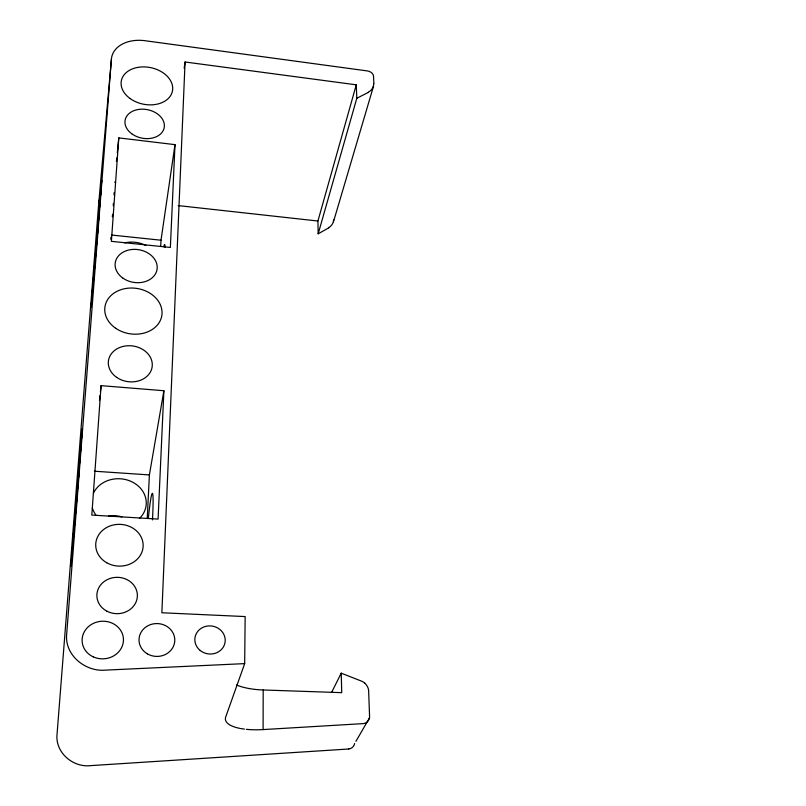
<?xml version="1.0" encoding="UTF-8"?>
<svg xmlns="http://www.w3.org/2000/svg" width="806" height="806" viewBox="0 0 806 806"><rect width="100%" height="100%" fill="white"/><g stroke="black" fill="none" stroke-linecap="round" stroke-linejoin="round"><path stroke-width="1.21" d="M246.304 729.329A44.29 14.941 -7 0 0 263.099 729.581L263.189 689.976A43.192 16.201 -1.3 0 1 236.551 685.019M239.987 728.402A43.927 14.82 -7 0 1 225.72 716.967L244.671 663.62L245.155 616.57L161.865 612.762L185.068 61.991L356.272 84.821L356.806 98.282L318.179 233.821L328.727 227.866M114.855 182.448L114.855 181.944M163.89 390.729L158.087 519.094L91.813 515.074L101.072 385.641L163.89 390.729L149.392 474.925L147.236 518.51M175.003 144.647L170.358 247.462L111.389 241.347L118.784 137.897L175.003 144.647L161.009 240.208L160.696 246.445M112.467 216.602L112.639 214.255L112.387 216.723M113.253 205.701L113.424 203.303M114.029 194.911L114.2 192.523M101.344 185.179L101.677 180.393L98.987 211.968M97.224 234.637L101.294 185.874M81.295 442.504L77.366 488.96L82.283 428.832L79.562 460.901M99.198 212.794L91.149 307.378L97.979 228.36M100.982 189.833L92.307 291.5M373.883 83.633L373.521 76.127A6.055 4.262 18.6 0 0 367.435 70.938L144.929 40.703A32.3 22.83 11.5 0 0 111.419 59.11L66.697 633.869C64.299 655.147 85.557 672.194 105.808 670.108L244.671 663.62M111.419 59.11L98.715 203.404L57.085 733.823C54.798 752.29 72.903 767.836 90.746 765.619L348.786 748.996M72.6 543.315L79.069 471.057L70.928 566.356L77.557 490.451M110.795 239.261L110.956 237.246M116.437 161.492L116.81 157.775M117.303 152.797L118.784 137.897M99.481 400.501L100.004 395.545M100.407 391.837L101.072 385.641M184.171 68.167L185.068 61.991M318.179 233.821L317.917 221.025L356.272 84.821M333.483 221.731L373.561 86.071M331.659 692.294L341.23 673.171L361.612 681.171A9.732 9.037 31.4 0 1 364.705 683.145M355.909 741.359L369.47 717.955A7.194 6.72 34.7 0 0 369.571 716.554L368.644 690.762A9.924 9.209 31.6 0 0 367.586 686.954A12.08 11.213 31.4 0 0 364.715 683.135M356.806 98.282L368.413 92.358M263.099 729.581L363.375 723.607A7.717 7.204 34.7 0 0 369.42 717.945M263.189 689.976L341.734 692.656L341.23 673.171M94.433 471.218L149.392 474.925M111.591 235.04L161.009 240.208M178.197 205.59L317.917 221.025M244.419 729.118L240.833 728.564M373.682 83.602A17.48 12.352 18.2 0 1 368.271 92.216M333.624 219.665A15.606 11.878 17.3 0 1 328.606 227.735M354.63 743.475A7.405 7.002 36.2 0 1 348.786 748.986M98.715 203.404A28.704 21.782 9.7 0 1 99.511 199.485M124.809 242.858A24.835 19.354 9.3 0 1 145.856 245.477M163.789 246.707A37.822 1.864 -85.1 0 1 165.079 247.382M93.405 493.282A27.414 23.727 3.9 0 1 133.202 482.472A27.414 23.727 3.9 0 1 139.418 518.52M95.813 514.883A27.414 23.727 3.9 0 1 92.347 507.961M108.478 516.082A26.276 23.052 2.3 0 1 121.938 516.888M148.334 518.48A42.114 2.297 -85.6 0 1 152.394 493.353A42.114 2.297 -85.6 0 1 152.465 519.91M106.976 611.22A20.251 18.165 0.1 0 0 137.383 595.523A20.251 18.165 0.1 0 0 107.027 579.746A20.251 18.165 0.1 0 0 106.976 611.22M106.674 562.719A23.727 20.885 2.5 0 0 143.136 546.387A23.727 20.885 2.5 0 0 108.498 526.59A23.727 20.885 2.5 0 0 106.674 562.719M115.691 328.264A28.774 22.941 8.6 0 0 161.764 315.932A28.774 22.941 8.6 0 0 122.734 289.153A28.774 22.941 8.6 0 0 115.691 328.264M116.648 377.359A22.064 18.004 7.7 0 0 152.062 367.395A22.064 18.004 7.7 0 0 122.19 346.651A22.064 18.004 7.7 0 0 116.648 377.359M200.2 650.482A15.223 14.055 8.5 0 0 224.975 642.815A15.223 14.055 8.5 0 0 204.915 626.594A15.223 14.055 8.5 0 0 200.2 650.482M93.264 656.86A20.704 18.82 -3.9 0 0 123.439 638.916A20.704 18.82 -3.9 0 0 91.612 624.318A20.704 18.82 -3.9 0 0 93.264 656.86M147.327 653.827A17.893 16.432 1.7 0 0 174.781 640.75A17.893 16.432 1.7 0 0 148.596 625.406A17.893 16.432 1.7 0 0 147.327 653.827M129.978 98.453A26.064 18.639 11.5 0 0 172.242 91.914A26.064 18.639 11.5 0 0 138.471 67.271A26.064 18.639 11.5 0 0 129.978 98.453M123.106 278.261A21.178 16.533 9.3 0 0 156.999 269.738A21.178 16.533 9.3 0 0 128.356 250.112A21.178 16.533 9.3 0 0 123.106 278.261M131.7 133.746A19.898 14.498 11.1 0 0 164.021 128.446A19.898 14.498 11.1 0 0 138.289 109.475A19.898 14.498 11.1 0 0 131.7 133.746"/></g></svg>
